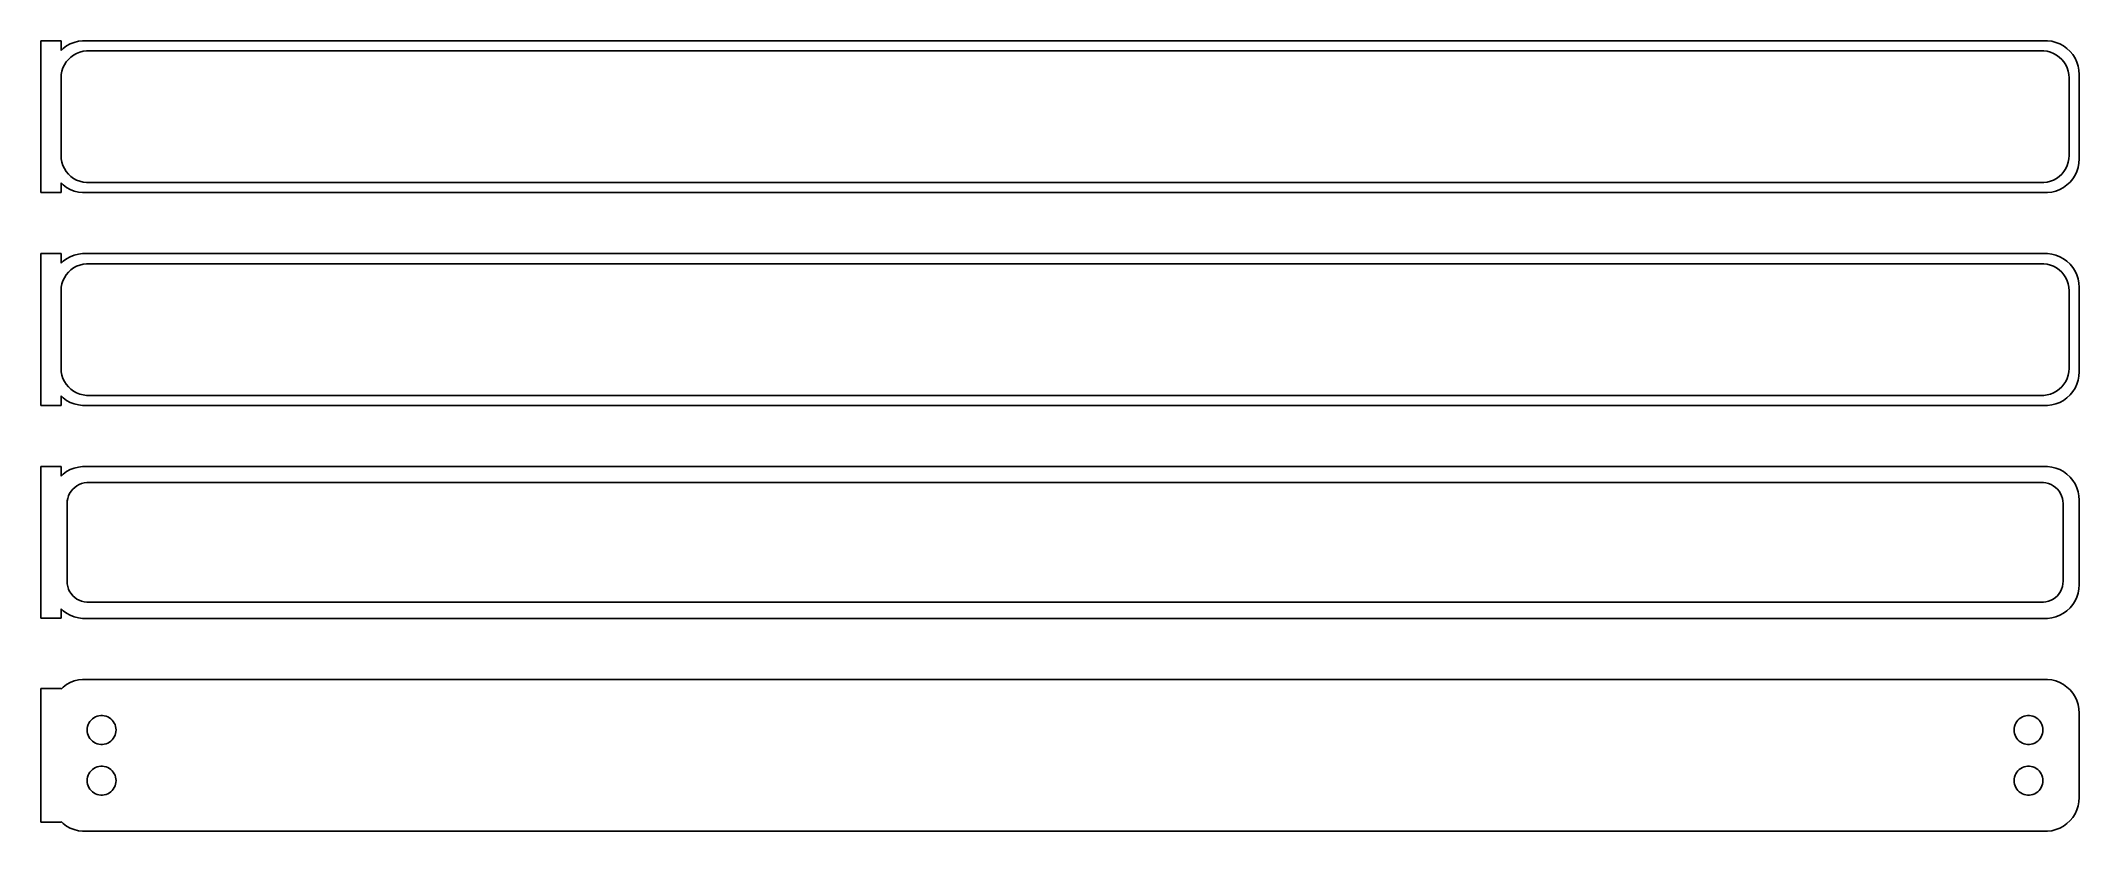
# Model space of a CAD drawing. Header units: metres. Extents: x -152 to 150, y 115 to 232.
import ezdxf

# ---------------------------------------------------------------- set-up
doc = ezdxf.new("R2010")
doc.units = ezdxf.units.M

msp = doc.modelspace()

# ---------------------------------------------------------------- linework, layer by layer
for p, q in [((-148.5, 231.74), (-151.5, 231.74)), ((-151.5, 231.74), (-151.5, 209.26)), ((-148.5, 230.309), (-148.5, 231.74)), ((-148.187, 230.603), (-148.5, 230.309)), ((-147.679, 230.972), (-148.187, 230.603)), ((-147.129, 231.274), (-147.679, 230.972)), ((-147.416, 228.988), (-147.05, 229.332)), ((-146.545, 231.505), (-147.129, 231.274)), ((-147.05, 229.332), (-146.643, 229.627)), ((-146.643, 229.627), (-146.203, 229.869)), ((-145.937, 231.661), (-146.545, 231.505)), ((-146.203, 229.869), (-145.736, 230.054)), ((-145.314, 231.74), (-145.937, 231.661)), ((-145.736, 230.054), (-145.25, 230.179)), ((145.314, 231.74), (-145.314, 231.74)), ((-145.25, 230.179), (-144.751, 230.242)), ((-144.751, 230.242), (144.751, 230.242)), ((144.751, 230.242), (145.25, 230.179)), ((145.25, 230.179), (145.736, 230.054)), ((145.937, 231.661), (145.314, 231.74)), ((145.736, 230.054), (146.203, 229.869)), ((146.545, 231.505), (145.937, 231.661)), ((146.203, 229.869), (146.643, 229.627)), ((147.129, 231.274), (146.545, 231.505)), ((146.643, 229.627), (147.05, 229.332)), ((147.05, 229.332), (147.416, 228.988)), ((147.679, 230.972), (147.129, 231.274)), ((148.187, 230.603), (147.679, 230.972)), ((148.645, 230.173), (148.187, 230.603)), ((149.045, 229.689), (148.645, 230.173)), ((149.382, 229.159), (149.045, 229.689)), ((149.649, 228.591), (149.382, 229.159)), ((-148.5, 226.25), (-148.468, 226.751)), ((-148.5, 214.75), (-148.5, 226.25)), ((-148.468, 226.751), (-148.374, 227.245)), ((-148.374, 227.245), (-148.219, 227.722)), ((-148.219, 227.722), (-148.005, 228.177)), ((-148.005, 228.177), (-147.736, 228.601)), ((-147.736, 228.601), (-147.416, 228.988)), ((147.416, 228.988), (147.736, 228.601)), ((147.736, 228.601), (148.005, 228.177)), ((148.005, 228.177), (148.219, 227.722)), ((148.219, 227.722), (148.374, 227.245)), ((148.374, 227.245), (148.468, 226.751)), ((148.468, 226.751), (148.5, 226.25)), ((148.5, 226.25), (148.5, 214.75)), ((149.843, 227.993), (149.649, 228.591)), ((149.961, 227.377), (149.843, 227.993)), ((150, 226.75), (149.961, 227.377)), ((150, 214.25), (150, 226.75)), ((-148.468, 214.249), (-148.5, 214.75)), ((-148.374, 213.755), (-148.468, 214.249)), ((148.468, 214.249), (148.374, 213.755)), ((148.5, 214.75), (148.468, 214.249)), ((149.961, 213.623), (150, 214.25)), ((-148.219, 213.278), (-148.374, 213.755)), ((-148.005, 212.823), (-148.219, 213.278)), ((-147.736, 212.399), (-148.005, 212.823)), ((-147.416, 212.012), (-147.736, 212.399)), ((-147.05, 211.668), (-147.416, 212.012)), ((-146.643, 211.373), (-147.05, 211.668)), ((-146.203, 211.131), (-146.643, 211.373)), ((-145.736, 210.946), (-146.203, 211.131)), ((146.203, 211.131), (145.736, 210.946)), ((146.643, 211.373), (146.203, 211.131)), ((147.05, 211.668), (146.643, 211.373)), ((147.416, 212.012), (147.05, 211.668)), ((147.736, 212.399), (147.416, 212.012)), ((148.005, 212.823), (147.736, 212.399)), ((148.219, 213.278), (148.005, 212.823)), ((148.374, 213.755), (148.219, 213.278)), ((148.645, 210.827), (149.045, 211.311)), ((149.045, 211.311), (149.382, 211.841)), ((149.382, 211.841), (149.649, 212.409)), ((149.649, 212.409), (149.843, 213.007)), ((149.843, 213.007), (149.961, 213.623)), ((-151.5, 209.26), (-148.5, 209.26)), ((-148.5, 210.691), (-148.187, 210.397)), ((-148.5, 209.26), (-148.5, 210.691)), ((-148.187, 210.397), (-147.679, 210.028)), ((-147.679, 210.028), (-147.129, 209.726)), ((-147.129, 209.726), (-146.545, 209.495)), ((-146.545, 209.495), (-145.937, 209.339)), ((-145.937, 209.339), (-145.314, 209.26)), ((-145.25, 210.821), (-145.736, 210.946)), ((-145.314, 209.26), (145.314, 209.26)), ((-144.751, 210.758), (-145.25, 210.821)), ((144.751, 210.758), (-144.751, 210.758)), ((145.25, 210.821), (144.751, 210.758)), ((145.736, 210.946), (145.25, 210.821)), ((145.314, 209.26), (145.937, 209.339)), ((145.937, 209.339), (146.545, 209.495)), ((146.545, 209.495), (147.129, 209.726)), ((147.129, 209.726), (147.679, 210.028)), ((147.679, 210.028), (148.187, 210.397)), ((148.187, 210.397), (148.645, 210.827)), ((-148.5, 200.24), (-151.5, 200.24)), ((-151.5, 200.24), (-151.5, 177.76)), ((-148.5, 198.809), (-148.5, 200.24)), ((-148.187, 199.103), (-148.5, 198.809)), ((-147.679, 199.472), (-148.187, 199.103)), ((-147.129, 199.774), (-147.679, 199.472)), ((-146.545, 200.005), (-147.129, 199.774)), ((-145.937, 200.161), (-146.545, 200.005)), ((-145.314, 200.24), (-145.937, 200.161)), ((145.314, 200.24), (-145.314, 200.24)), ((145.937, 200.161), (145.314, 200.24)), ((146.545, 200.005), (145.937, 200.161)), ((147.129, 199.774), (146.545, 200.005)), ((147.679, 199.472), (147.129, 199.774)), ((148.187, 199.103), (147.679, 199.472)), ((148.645, 198.673), (148.187, 199.103)), ((-148.374, 195.745), (-148.219, 196.222)), ((-148.219, 196.222), (-148.005, 196.677)), ((-148.005, 196.677), (-147.736, 197.101)), ((-147.736, 197.101), (-147.416, 197.488)), ((-147.416, 197.488), (-147.05, 197.832)), ((-147.05, 197.832), (-146.643, 198.127)), ((-146.643, 198.127), (-146.203, 198.369)), ((-146.203, 198.369), (-145.736, 198.554)), ((-145.736, 198.554), (-145.25, 198.679)), ((-145.25, 198.679), (-144.751, 198.742)), ((-144.751, 198.742), (144.751, 198.742)), ((144.751, 198.742), (145.25, 198.679)), ((145.25, 198.679), (145.736, 198.554)), ((145.736, 198.554), (146.203, 198.369)), ((146.203, 198.369), (146.643, 198.127)), ((146.643, 198.127), (147.05, 197.832)), ((147.05, 197.832), (147.416, 197.488)), ((147.416, 197.488), (147.736, 197.101)), ((147.736, 197.101), (148.005, 196.677)), ((148.005, 196.677), (148.219, 196.222)), ((148.219, 196.222), (148.374, 195.745)), ((149.045, 198.189), (148.645, 198.673)), ((149.382, 197.659), (149.045, 198.189)), ((149.649, 197.091), (149.382, 197.659)), ((149.843, 196.493), (149.649, 197.091)), ((149.961, 195.877), (149.843, 196.493)), ((-148.5, 194.75), (-148.468, 195.251)), ((-148.5, 183.25), (-148.5, 194.75)), ((-148.468, 195.251), (-148.374, 195.745)), ((148.374, 195.745), (148.468, 195.251)), ((148.468, 195.251), (148.5, 194.75)), ((148.5, 194.75), (148.5, 183.25)), ((150, 195.25), (149.961, 195.877)), ((150, 182.75), (150, 195.25)), ((-148.468, 182.749), (-148.5, 183.25)), ((-148.374, 182.255), (-148.468, 182.749)), ((-148.219, 181.778), (-148.374, 182.255)), ((-148.005, 181.323), (-148.219, 181.778)), ((-147.736, 180.899), (-148.005, 181.323)), ((148.005, 181.323), (147.736, 180.899)), ((148.219, 181.778), (148.005, 181.323)), ((148.374, 182.255), (148.219, 181.778)), ((148.468, 182.749), (148.374, 182.255)), ((148.5, 183.25), (148.468, 182.749)), ((149.382, 180.341), (149.649, 180.909)), ((149.649, 180.909), (149.843, 181.507)), ((149.843, 181.507), (149.961, 182.123)), ((149.961, 182.123), (150, 182.75)), ((-148.5, 179.191), (-148.187, 178.897)), ((-148.5, 177.76), (-148.5, 179.191)), ((-148.187, 178.897), (-147.679, 178.528)), ((-147.416, 180.512), (-147.736, 180.899)), ((-147.679, 178.528), (-147.129, 178.226)), ((-147.05, 180.168), (-147.416, 180.512)), ((-147.129, 178.226), (-146.545, 177.995)), ((-146.643, 179.873), (-147.05, 180.168)), ((-146.203, 179.631), (-146.643, 179.873)), ((-146.545, 177.995), (-145.937, 177.839)), ((-145.736, 179.446), (-146.203, 179.631)), ((-145.25, 179.321), (-145.736, 179.446)), ((-144.751, 179.258), (-145.25, 179.321)), ((144.751, 179.258), (-144.751, 179.258)), ((145.25, 179.321), (144.751, 179.258)), ((145.736, 179.446), (145.25, 179.321)), ((146.203, 179.631), (145.736, 179.446)), ((145.937, 177.839), (146.545, 177.995)), ((146.643, 179.873), (146.203, 179.631)), ((146.545, 177.995), (147.129, 178.226)), ((147.05, 180.168), (146.643, 179.873)), ((147.416, 180.512), (147.05, 180.168)), ((147.129, 178.226), (147.679, 178.528)), ((147.736, 180.899), (147.416, 180.512)), ((147.679, 178.528), (148.187, 178.897)), ((148.187, 178.897), (148.645, 179.327)), ((148.645, 179.327), (149.045, 179.811)), ((149.045, 179.811), (149.382, 180.341)), ((-151.5, 177.76), (-148.5, 177.76)), ((-145.937, 177.839), (-145.314, 177.76)), ((-145.314, 177.76), (145.314, 177.76)), ((145.314, 177.76), (145.937, 177.839)), ((-148.5, 168.729), (-151.5, 168.729)), ((-151.5, 168.729), (-151.5, 146.271)), ((-148.5, 167.309), (-148.5, 168.729)), ((-148.187, 167.603), (-148.5, 167.309)), ((-147.679, 167.972), (-148.187, 167.603)), ((-147.129, 168.274), (-147.679, 167.972)), ((-146.545, 168.505), (-147.129, 168.274)), ((-145.937, 168.661), (-146.545, 168.505)), ((-146.484, 165.649), (-146.168, 165.878)), ((-146.168, 165.878), (-145.825, 166.067)), ((-145.314, 168.74), (-145.937, 168.661)), ((-145.825, 166.067), (-145.462, 166.211)), ((-145.462, 166.211), (-145.083, 166.308)), ((145.314, 168.74), (-145.314, 168.74)), ((-145.083, 166.308), (-144.695, 166.357)), ((-144.695, 166.357), (144.695, 166.357)), ((144.695, 166.357), (145.083, 166.308)), ((145.083, 166.308), (145.462, 166.211)), ((145.937, 168.661), (145.314, 168.74)), ((145.462, 166.211), (145.825, 166.067)), ((145.825, 166.067), (146.168, 165.878)), ((146.545, 168.505), (145.937, 168.661)), ((146.168, 165.878), (146.484, 165.649)), ((147.129, 168.274), (146.545, 168.505)), ((147.679, 167.972), (147.129, 168.274)), ((148.187, 167.603), (147.679, 167.972)), ((148.645, 167.173), (148.187, 167.603)), ((149.045, 166.689), (148.645, 167.173)), ((149.382, 166.159), (149.045, 166.689)), ((149.649, 165.591), (149.382, 166.159)), ((-147.613, 163.25), (-147.588, 163.64)), ((-147.613, 151.75), (-147.613, 163.25)), ((-147.588, 163.64), (-147.515, 164.024)), ((-147.515, 164.024), (-147.394, 164.396)), ((-147.394, 164.396), (-147.228, 164.75)), ((-147.228, 164.75), (-147.018, 165.08)), ((-147.018, 165.08), (-146.769, 165.381)), ((-146.769, 165.381), (-146.484, 165.649)), ((146.484, 165.649), (146.769, 165.381)), ((146.769, 165.381), (147.018, 165.08)), ((147.018, 165.08), (147.228, 164.75)), ((147.228, 164.75), (147.394, 164.396)), ((147.394, 164.396), (147.515, 164.024)), ((147.515, 164.024), (147.588, 163.64)), ((147.588, 163.64), (147.613, 163.25)), ((147.613, 163.25), (147.613, 151.75)), ((149.843, 164.993), (149.649, 165.591)), ((149.961, 164.377), (149.843, 164.993)), ((150, 163.75), (149.961, 164.377)), ((150, 151.25), (150, 163.75)), ((-147.588, 151.36), (-147.613, 151.75)), ((-147.515, 150.976), (-147.588, 151.36)), ((-147.394, 150.604), (-147.515, 150.976)), ((147.515, 150.976), (147.394, 150.604)), ((147.588, 151.36), (147.515, 150.976)), ((147.613, 151.75), (147.588, 151.36)), ((149.961, 150.623), (150, 151.25)), ((-147.228, 150.25), (-147.394, 150.604)), ((-147.018, 149.92), (-147.228, 150.25)), ((-146.769, 149.619), (-147.018, 149.92)), ((-146.484, 149.351), (-146.769, 149.619)), ((-146.168, 149.122), (-146.484, 149.351)), ((-145.825, 148.933), (-146.168, 149.122)), ((-145.462, 148.789), (-145.825, 148.933)), ((-145.083, 148.692), (-145.462, 148.789)), ((-144.695, 148.643), (-145.083, 148.692)), ((144.695, 148.643), (-144.695, 148.643)), ((145.083, 148.692), (144.695, 148.643)), ((145.462, 148.789), (145.083, 148.692)), ((145.825, 148.933), (145.462, 148.789)), ((146.168, 149.122), (145.825, 148.933)), ((146.484, 149.351), (146.168, 149.122)), ((146.769, 149.619), (146.484, 149.351)), ((147.018, 149.92), (146.769, 149.619)), ((147.228, 150.25), (147.018, 149.92)), ((147.394, 150.604), (147.228, 150.25)), ((148.187, 147.397), (148.645, 147.827)), ((148.645, 147.827), (149.045, 148.311)), ((149.045, 148.311), (149.382, 148.841)), ((149.382, 148.841), (149.649, 149.409)), ((149.649, 149.409), (149.843, 150.007)), ((149.843, 150.007), (149.961, 150.623)), ((-151.5, 146.271), (-148.5, 146.271)), ((-148.5, 146.271), (-148.5, 147.691)), ((-148.5, 147.691), (-148.187, 147.397)), ((-148.187, 147.397), (-147.679, 147.028)), ((-147.679, 147.028), (-147.129, 146.726)), ((-147.129, 146.726), (-146.545, 146.495)), ((-146.545, 146.495), (-145.937, 146.339)), ((-145.937, 146.339), (-145.314, 146.26)), ((-145.314, 146.26), (145.314, 146.26)), ((145.314, 146.26), (145.937, 146.339)), ((145.937, 146.339), (146.545, 146.495)), ((146.545, 146.495), (147.129, 146.726)), ((147.129, 146.726), (147.679, 147.028)), ((147.679, 147.028), (148.187, 147.397)), ((-148.5, 135.903), (-151.5, 135.903)), ((-151.5, 135.903), (-151.5, 116.097)), ((-148.187, 136.103), (-148.5, 135.809)), ((-148.5, 135.809), (-148.5, 135.903)), ((-147.679, 136.472), (-148.187, 136.103)), ((-147.129, 136.774), (-147.679, 136.472)), ((-146.545, 137.005), (-147.129, 136.774)), ((-145.937, 137.161), (-146.545, 137.005)), ((-145.314, 137.24), (-145.937, 137.161)), ((145.314, 137.24), (-145.314, 137.24)), ((145.937, 137.161), (145.314, 137.24)), ((146.545, 137.005), (145.937, 137.161)), ((147.129, 136.774), (146.545, 137.005)), ((147.679, 136.472), (147.129, 136.774)), ((148.187, 136.103), (147.679, 136.472)), ((148.645, 135.673), (148.187, 136.103)), ((149.045, 135.189), (148.645, 135.673)), ((149.382, 134.659), (149.045, 135.189)), ((149.649, 134.091), (149.382, 134.659)), ((149.843, 133.493), (149.649, 134.091)), ((149.961, 132.877), (149.843, 133.493)), ((150, 132.25), (149.961, 132.877)), ((-144.635, 129.75), (-144.618, 130.018)), ((-144.618, 129.482), (-144.635, 129.75)), ((-144.618, 130.018), (-144.568, 130.281)), ((-144.568, 130.281), (-144.485, 130.536)), ((-144.485, 130.536), (-144.371, 130.779)), ((-144.371, 130.779), (-144.227, 131.005)), ((-144.227, 131.005), (-144.057, 131.212)), ((-144.057, 131.212), (-143.861, 131.395)), ((-143.861, 131.395), (-143.644, 131.553)), ((-143.644, 131.553), (-143.409, 131.682)), ((-143.409, 131.682), (-143.16, 131.781)), ((-143.16, 131.781), (-142.9, 131.847)), ((-142.9, 131.847), (-142.634, 131.881)), ((-142.634, 131.881), (-142.366, 131.881)), ((-142.366, 131.881), (-142.1, 131.847)), ((-142.1, 131.847), (-141.84, 131.781)), ((-141.84, 131.781), (-141.591, 131.682)), ((-141.591, 131.682), (-141.356, 131.553)), ((-141.356, 131.553), (-141.139, 131.395)), ((-141.139, 131.395), (-140.943, 131.212)), ((-140.943, 131.212), (-140.773, 131.005)), ((-140.773, 131.005), (-140.629, 130.779)), ((-140.629, 130.779), (-140.515, 130.536)), ((-140.515, 130.536), (-140.432, 130.281)), ((-140.432, 130.281), (-140.382, 130.018)), ((-140.382, 130.018), (-140.365, 129.75)), ((-140.365, 129.75), (-140.382, 129.482)), ((140.365, 129.75), (140.382, 130.018)), ((140.382, 129.482), (140.365, 129.75)), ((140.382, 130.018), (140.432, 130.281)), ((140.432, 130.281), (140.515, 130.536)), ((140.515, 130.536), (140.629, 130.779)), ((140.629, 130.779), (140.773, 131.005)), ((140.773, 131.005), (140.943, 131.212)), ((140.943, 131.212), (141.139, 131.395)), ((141.139, 131.395), (141.356, 131.553)), ((141.356, 131.553), (141.591, 131.682)), ((141.591, 131.682), (141.84, 131.781)), ((141.84, 131.781), (142.1, 131.847)), ((142.1, 131.847), (142.366, 131.881)), ((142.366, 131.881), (142.634, 131.881)), ((142.634, 131.881), (142.9, 131.847)), ((142.9, 131.847), (143.16, 131.781)), ((143.16, 131.781), (143.409, 131.682)), ((143.409, 131.682), (143.644, 131.553)), ((143.644, 131.553), (143.861, 131.395)), ((143.861, 131.395), (144.057, 131.212)), ((144.057, 131.212), (144.227, 131.005)), ((144.227, 131.005), (144.371, 130.779)), ((144.371, 130.779), (144.485, 130.536)), ((144.485, 130.536), (144.568, 130.281)), ((144.568, 130.281), (144.618, 130.018)), ((144.618, 130.018), (144.635, 129.75)), ((144.635, 129.75), (144.618, 129.482)), ((150, 119.75), (150, 132.25)), ((-144.568, 129.219), (-144.618, 129.482)), ((-144.485, 128.964), (-144.568, 129.219)), ((-144.371, 128.721), (-144.485, 128.964)), ((-144.227, 128.495), (-144.371, 128.721)), ((-144.057, 128.288), (-144.227, 128.495)), ((-143.861, 128.105), (-144.057, 128.288)), ((-143.644, 127.947), (-143.861, 128.105)), ((-143.409, 127.818), (-143.644, 127.947)), ((-143.16, 127.719), (-143.409, 127.818)), ((-142.9, 127.653), (-143.16, 127.719)), ((-142.634, 127.619), (-142.9, 127.653)), ((-142.366, 127.619), (-142.634, 127.619)), ((-142.1, 127.653), (-142.366, 127.619)), ((-141.84, 127.719), (-142.1, 127.653)), ((-141.591, 127.818), (-141.84, 127.719)), ((-141.356, 127.947), (-141.591, 127.818)), ((-141.139, 128.105), (-141.356, 127.947)), ((-140.943, 128.288), (-141.139, 128.105)), ((-140.773, 128.495), (-140.943, 128.288)), ((-140.629, 128.721), (-140.773, 128.495)), ((-140.515, 128.964), (-140.629, 128.721)), ((-140.432, 129.219), (-140.515, 128.964)), ((-140.382, 129.482), (-140.432, 129.219)), ((140.432, 129.219), (140.382, 129.482)), ((140.515, 128.964), (140.432, 129.219)), ((140.629, 128.721), (140.515, 128.964)), ((140.773, 128.495), (140.629, 128.721)), ((140.943, 128.288), (140.773, 128.495)), ((141.139, 128.105), (140.943, 128.288)), ((141.356, 127.947), (141.139, 128.105)), ((141.591, 127.818), (141.356, 127.947)), ((141.84, 127.719), (141.591, 127.818)), ((142.1, 127.653), (141.84, 127.719)), ((142.366, 127.619), (142.1, 127.653)), ((142.634, 127.619), (142.366, 127.619)), ((142.9, 127.653), (142.634, 127.619)), ((143.16, 127.719), (142.9, 127.653)), ((143.409, 127.818), (143.16, 127.719)), ((143.644, 127.947), (143.409, 127.818)), ((143.861, 128.105), (143.644, 127.947)), ((144.057, 128.288), (143.861, 128.105)), ((144.227, 128.495), (144.057, 128.288)), ((144.371, 128.721), (144.227, 128.495)), ((144.485, 128.964), (144.371, 128.721)), ((144.568, 129.219), (144.485, 128.964)), ((144.618, 129.482), (144.568, 129.219)), ((-144.227, 123.505), (-144.057, 123.712)), ((-144.057, 123.712), (-143.861, 123.895)), ((-143.861, 123.895), (-143.644, 124.053)), ((-143.644, 124.053), (-143.409, 124.182)), ((-143.409, 124.182), (-143.16, 124.281)), ((-143.16, 124.281), (-142.9, 124.347)), ((-142.9, 124.347), (-142.634, 124.381)), ((-142.634, 124.381), (-142.366, 124.381)), ((-142.366, 124.381), (-142.1, 124.347)), ((-142.1, 124.347), (-141.84, 124.281)), ((-141.84, 124.281), (-141.591, 124.182)), ((-141.591, 124.182), (-141.356, 124.053)), ((-141.356, 124.053), (-141.139, 123.895)), ((-141.139, 123.895), (-140.943, 123.712)), ((-140.943, 123.712), (-140.773, 123.505)), ((140.773, 123.505), (140.943, 123.712)), ((140.943, 123.712), (141.139, 123.895)), ((141.139, 123.895), (141.356, 124.053)), ((141.356, 124.053), (141.591, 124.182)), ((141.591, 124.182), (141.84, 124.281)), ((141.84, 124.281), (142.1, 124.347)), ((142.1, 124.347), (142.366, 124.381)), ((142.366, 124.381), (142.634, 124.381)), ((142.634, 124.381), (142.9, 124.347)), ((142.9, 124.347), (143.16, 124.281)), ((143.16, 124.281), (143.409, 124.182)), ((143.409, 124.182), (143.644, 124.053)), ((143.644, 124.053), (143.861, 123.895)), ((143.861, 123.895), (144.057, 123.712)), ((144.057, 123.712), (144.227, 123.505)), ((-144.635, 122.25), (-144.618, 122.518)), ((-144.618, 121.982), (-144.635, 122.25)), ((-144.618, 122.518), (-144.568, 122.781)), ((-144.568, 121.719), (-144.618, 121.982)), ((-144.568, 122.781), (-144.485, 123.036)), ((-144.485, 121.464), (-144.568, 121.719)), ((-144.485, 123.036), (-144.371, 123.279)), ((-144.371, 121.221), (-144.485, 121.464)), ((-144.371, 123.279), (-144.227, 123.505)), ((-144.227, 120.995), (-144.371, 121.221)), ((-144.057, 120.788), (-144.227, 120.995)), ((-143.861, 120.605), (-144.057, 120.788)), ((-143.644, 120.447), (-143.861, 120.605)), ((-141.139, 120.605), (-141.356, 120.447)), ((-140.943, 120.788), (-141.139, 120.605)), ((-140.773, 120.995), (-140.943, 120.788)), ((-140.773, 123.505), (-140.629, 123.279)), ((-140.629, 121.221), (-140.773, 120.995)), ((-140.629, 123.279), (-140.515, 123.036)), ((-140.515, 121.464), (-140.629, 121.221)), ((-140.515, 123.036), (-140.432, 122.781)), ((-140.432, 121.719), (-140.515, 121.464)), ((-140.432, 122.781), (-140.382, 122.518)), ((-140.382, 121.982), (-140.432, 121.719)), ((-140.382, 122.518), (-140.365, 122.25)), ((-140.365, 122.25), (-140.382, 121.982)), ((140.365, 122.25), (140.382, 122.518)), ((140.382, 121.982), (140.365, 122.25)), ((140.382, 122.518), (140.432, 122.781)), ((140.432, 121.719), (140.382, 121.982)), ((140.432, 122.781), (140.515, 123.036)), ((140.515, 121.464), (140.432, 121.719)), ((140.515, 123.036), (140.629, 123.279)), ((140.629, 121.221), (140.515, 121.464)), ((140.629, 123.279), (140.773, 123.505)), ((140.773, 120.995), (140.629, 121.221)), ((140.943, 120.788), (140.773, 120.995)), ((141.139, 120.605), (140.943, 120.788)), ((141.356, 120.447), (141.139, 120.605)), ((143.861, 120.605), (143.644, 120.447)), ((144.057, 120.788), (143.861, 120.605)), ((144.227, 120.995), (144.057, 120.788)), ((144.227, 123.505), (144.371, 123.279)), ((144.371, 121.221), (144.227, 120.995)), ((144.371, 123.279), (144.485, 123.036)), ((144.485, 121.464), (144.371, 121.221)), ((144.485, 123.036), (144.568, 122.781)), ((144.568, 121.719), (144.485, 121.464)), ((144.568, 122.781), (144.618, 122.518)), ((144.618, 121.982), (144.568, 121.719)), ((144.618, 122.518), (144.635, 122.25)), ((144.635, 122.25), (144.618, 121.982)), ((-143.409, 120.318), (-143.644, 120.447)), ((-143.16, 120.219), (-143.409, 120.318)), ((-142.9, 120.153), (-143.16, 120.219)), ((-142.634, 120.119), (-142.9, 120.153)), ((-142.366, 120.119), (-142.634, 120.119)), ((-142.1, 120.153), (-142.366, 120.119)), ((-141.84, 120.219), (-142.1, 120.153)), ((-141.591, 120.318), (-141.84, 120.219)), ((-141.356, 120.447), (-141.591, 120.318)), ((141.591, 120.318), (141.356, 120.447)), ((141.84, 120.219), (141.591, 120.318)), ((142.1, 120.153), (141.84, 120.219)), ((142.366, 120.119), (142.1, 120.153)), ((142.634, 120.119), (142.366, 120.119)), ((142.9, 120.153), (142.634, 120.119)), ((143.16, 120.219), (142.9, 120.153)), ((143.409, 120.318), (143.16, 120.219)), ((143.644, 120.447), (143.409, 120.318)), ((149.382, 117.341), (149.649, 117.909)), ((149.649, 117.909), (149.843, 118.507)), ((149.843, 118.507), (149.961, 119.123)), ((149.961, 119.123), (150, 119.75)), ((-151.5, 116.097), (-148.5, 116.097)), ((-148.5, 116.097), (-148.5, 116.191)), ((-148.5, 116.191), (-148.187, 115.897)), ((-148.187, 115.897), (-147.679, 115.528)), ((-147.679, 115.528), (-147.129, 115.226)), ((-147.129, 115.226), (-146.545, 114.995)), ((-146.545, 114.995), (-145.937, 114.839)), ((-145.937, 114.839), (-145.314, 114.76)), ((-145.314, 114.76), (145.314, 114.76)), ((145.314, 114.76), (145.937, 114.839)), ((145.937, 114.839), (146.545, 114.995)), ((146.545, 114.995), (147.129, 115.226)), ((147.129, 115.226), (147.679, 115.528)), ((147.679, 115.528), (148.187, 115.897)), ((148.187, 115.897), (148.645, 116.327)), ((148.645, 116.327), (149.045, 116.811)), ((149.045, 116.811), (149.382, 117.341))]:
    msp.add_line(p, q)

doc.saveas('drawing.dxf')
